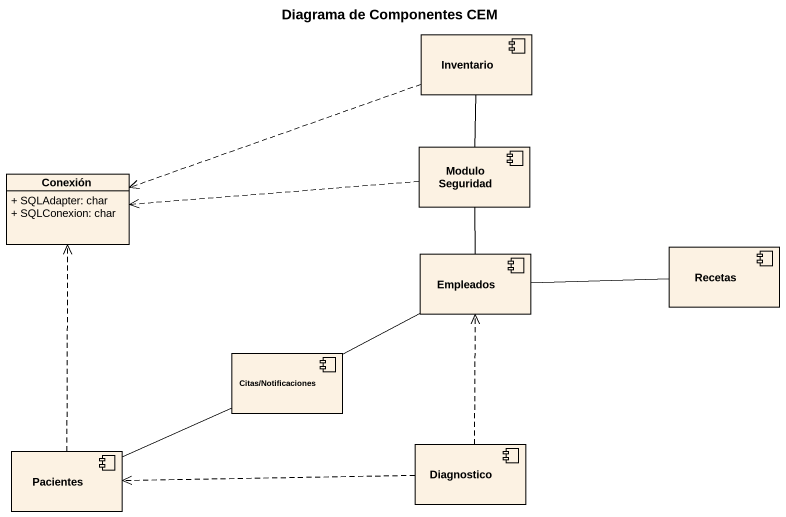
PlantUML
@startuml
title Diagrama de Componentes CEM
allowmixing
hide circle
hide empty members
skinparam classAttributeIconSize 0
component Inventario
class Conexión {
  + SQLAdapter: char
  + SQLConexion: char
}
component "Modulo Seguridad" as Modulo_Seguridad
component Empleados
component Recetas
component "Citas/Notificaciones" as Citas_Notificaciones
component Pacientes
component Diagnostico
Inventario .left.> Conexión
Inventario -- Modulo_Seguridad
Modulo_Seguridad .left.> Conexión
Empleados -up- Modulo_Seguridad
Recetas -left- Empleados
Citas_Notificaciones -right- Empleados
Pacientes .up.> Conexión
Pacientes -right- Citas_Notificaciones
Diagnostico .up.> Empleados
Diagnostico .left.> Pacientes
@enduml
